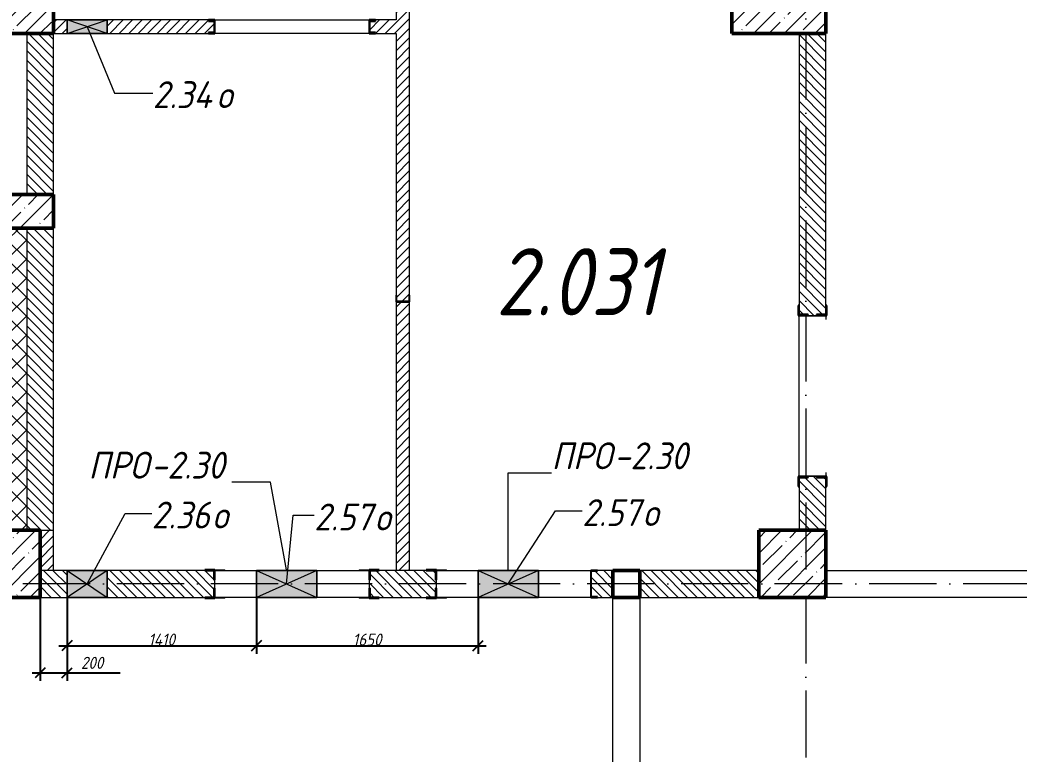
# Model space of a CAD drawing. Header units: millimetres. Extents: x -401725 to 250493, y 305116 to 802890.
# Drawn here: x 67591 to 75036, y 375919 to 381386 of the extents above; entities that cross this region are included whole.
import ezdxf

# ---------------------------------------------------------------- set-up
doc = ezdxf.new("R2010")
doc.units = ezdxf.units.MM
doc.linetypes.add('50_200_ШТРИХ_1Т_ш5_п1_п1_', pattern=[700, 500, -100, 0, -100])
for name, color, linetype, lineweight in [('A-____-____-DIMS', 7, 'Continuous', 9), ('A-DETL-GENF-OTLN', 7, 'Continuous', 9), ('A-GENM-____-IDEN', 7, 'Continuous', 9), ('A-GENM-____-MCUT', 7, 'Continuous', 25), ('A-GENM-____-OTLN', 7, 'Continuous', 9), ('A-GENM-____-OTLN-1', 7, 'Continuous', 25), ('A-GLAZ-____-IDEN', 7, 'Continuous', 9), ('A-GLAZ-____-OTLN', 7, 'Continuous', 9), ('A-WALL-____-MCUT', 7, 'Continuous', 13), ('A-WALL-____-MCUT-2', 7, 'Continuous', 50), ('A-WALL-____-PATT-1', 7, 'Continuous', 9), ('A-WALL-FNSH-MCUT-1', 7, 'Continuous', 9), ('I-WALL-____-OTLN', 7, 'Continuous', 9), ('S-COLS-____-MCUT', 7, 'Continuous', 50), ('S-COLS-____-OTLN', 7, 'Continuous', 9), ('S-GRID-____-OTLN-1', 7, '50_200_ШТРИХ_1Т_ш5_п1_п1_', 9), ('Марки помещений', 7, 'Continuous', 9)]:
    doc.layers.add(name, color=color, linetype=linetype, lineweight=lineweight)
doc.styles.add('ISOCPEUR_I_11', font='isocpeui.ttf', dxfattribs={"width": 0.9, "height": 200})
doc.styles.add('ISOCPEUR_I_2', font='isocpeui.ttf', dxfattribs={"width": 0.85, "height": 2.3})
doc.styles.add('ISOCPEUR_I_7', font='isocpeui.ttf', dxfattribs={"width": 0.9, "height": 90})
doc.dimstyles.new('ISO-1_8_0_9К_СРЕДНИЙ_Кладочные_1', dxfattribs={"dimscale": 304.8, "dimtxt": 89.638306, "dimasz": 0.246063, "dimexe": 0.19685, "dimexo": 0, "dimgap": 0, "dimtad": 1, "dimdec": 3, "dimrnd": 0.001, "dimdsep": 46, "dimtxsty": 'ISOCPEUR_I_7', "dimblk1": 'OBLIQUE', "dimblk2": 'OBLIQUE', "dimsah": 1, "dimcen": 0.09, "dimdle": 0.19685, "dimazin": 0, "dimtfac": 1, "dimtdec": 4, "dimtix": 1, "dimtmove": 0, "dimatfit": 3, "dimfxl": 1, "dimtvp": 1, "dimtolj": 1, "dimtzin": 0, "dimarcsym": 2})
doc.dimstyles.new('ISO-1_8_0_9К_СРЕДНИЙ_Кладочные_2', dxfattribs={"dimscale": 304.8, "dimtxt": 89.638306, "dimasz": 0.246063, "dimexe": 0.19685, "dimexo": 0, "dimgap": 0, "dimtad": 1, "dimdec": 3, "dimrnd": 0.001, "dimdsep": 46, "dimtxsty": 'ISOCPEUR_I_7', "dimblk1": 'OBLIQUE', "dimblk2": 'OBLIQUE', "dimsah": 1, "dimcen": 0.09, "dimdle": 0.19685, "dimazin": 0, "dimtfac": 1, "dimtdec": 4, "dimtix": 1, "dimtmove": 1, "dimatfit": 3, "dimfxl": 1, "dimtvp": 1, "dimtolj": 1, "dimtzin": 0, "dimarcsym": 2})
pattern_1 = [(45, (-15659.08, 321904.697), (-35.35534, 35.35534), [])]
pattern_2 = [(135, (-15659.08, 321904.697), (-35.35534, -35.35534), [])]

# ---------------------------------------------------------------- blocks, each defined once
blk = doc.blocks.new('BSC_Колонна _Прямоугольная - 500х500-V37-АР1_План отверстий 2 этажа в осях 1-64_Ю-ЯЯ')
at = {"layer": 'S-COLS-____-OTLN'}
h = blk.add_hatch(dxfattribs=at)
h.set_pattern_fill('FP_47', color=256, style=0, pattern_type=2)
h.set_pattern_definition([(45, (-83150, -55431.04), (-114.04925, 114.04925), []), (45, (-83035.95, -55431.04), (-114.04925, 114.04925), [201.613, -40.323, 3.353, -36.97])])
h.paths.add_polyline_path([(-250, -250), (250, -250), (250, 250), (-250, 250)], flags=0)
at = {"layer": 'S-COLS-____-MCUT'}
for p, q in [((250, 250), (-250, 250)), ((-250, 250), (-250, -250)), ((250, -250), (250, 250)), ((-250, -250), (250, -250))]:
    blk.add_line(p, q, dxfattribs=at)
blk = doc.blocks.new('BSC_Колонна _Прямоугольная - 500х500-V95-АР1_План отверстий 2 этажа в осях 1-64_Ю-ЯЯ')
at = {"layer": 'S-COLS-____-OTLN'}
h = blk.add_hatch(dxfattribs=at)
h.set_pattern_fill('FP_108', color=256, style=0, pattern_type=2)
h.set_pattern_definition([(315, (-55431.04, 89000), (114.04925, 114.04925), []), (315, (-55431.04, 88885.95), (114.04925, 114.04925), [201.613, -40.323, 3.353, -36.97])])
h.paths.add_polyline_path([(-250, 250), (-250, -250), (250, -250), (250, 250)], flags=0)
at = {"layer": 'S-COLS-____-MCUT'}
for p, q in [((250, 250), (-250, 250)), ((-250, 250), (-250, -250)), ((250, -250), (250, 250)), ((-250, -250), (250, -250))]:
    blk.add_line(p, q, dxfattribs=at)
blk = doc.blocks.new('BSC_Колонна _Прямоугольная - 500х700-V127-АР1_План отверстий 2 этажа в осях 1-64_Ю-ЯЯ')
at = {"layer": 'S-COLS-____-OTLN'}
h = blk.add_hatch(dxfattribs=at)
h.set_pattern_fill('FP_140', color=256, style=0, pattern_type=2)
h.set_pattern_definition([(315, (-59631.04, 83150), (114.04925, 114.04925), []), (315, (-59631.04, 83035.95), (114.04925, 114.04925), [201.613, -40.323, 3.353, -36.97])])
h.paths.add_polyline_path([(-250, 350), (-250, -350), (250, -350), (250, 350)], flags=0)
at = {"layer": 'S-COLS-____-MCUT'}
for p, q in [((250, 350), (-250, 350)), ((-250, 350), (-250, -350)), ((250, -350), (250, 350)), ((-250, -350), (250, -350))]:
    blk.add_line(p, q, dxfattribs=at)
blk = doc.blocks.new('BSC_Колонна _Прямоугольная - 500х700-V128-АР1_План отверстий 2 этажа в осях 1-64_Ю-ЯЯ')
at = {"layer": 'S-COLS-____-OTLN'}
h = blk.add_hatch(dxfattribs=at)
h.set_pattern_fill('FP_141', color=256, style=0, pattern_type=2)
h.set_pattern_definition([(315, (-59631.04, 88900), (114.04925, 114.04925), []), (315, (-59631.04, 88785.95), (114.04925, 114.04925), [201.613, -40.323, 3.353, -36.97])])
h.paths.add_polyline_path([(-250, 350), (-250, -350), (250, -350), (250, 350)], flags=0)
at = {"layer": 'S-COLS-____-MCUT'}
for p, q in [((250, 350), (-250, 350)), ((-250, 350), (-250, -350)), ((250, -350), (250, 350)), ((-250, -350), (250, -350))]:
    blk.add_line(p, q, dxfattribs=at)
blk = doc.blocks.new('154_Стойка_СКБ_Швеллер - СМ-2180_100-28278414-АР1_План отверстий 2 этажа в осях 1-64_Ю-ЯЯ')
at = {"layer": 'A-GENM-____-MCUT'}
for p, q in [((171, 50), (125, 50)), ((125, 50), (125, -50)), ((129.5, 42.4), (171, 42.4)), ((129.5, -42.4), (129.5, 42.4)), ((171, 42.4), (171, 50)), ((125, -50), (171, -50)), ((171, -42.4), (129.5, -42.4)), ((171, -50), (171, -42.4))]:
    blk.add_line(p, q, dxfattribs=at)
blk = doc.blocks.new('154_Фахверк_СКБ_Швеллер - Тип_100_3960-28331862-АР1_План отверстий 2 этажа в осях 1-64_Ю-ЯЯ')
at = {"layer": 'A-GENM-____-MCUT'}
for p, q in [((175, 50), (125, 50)), ((125, 50), (125, -50)), ((128, 47), (175, 47)), ((128, -47), (128, 47)), ((175, 47), (175, 50)), ((125, -50), (175, -50)), ((175, -47), (128, -47)), ((175, -50), (175, -47))]:
    blk.add_line(p, q, dxfattribs=at)
blk = doc.blocks.new('154_Стойка_СКБ_Уголок - СМ-2180_200-28268025-АР1_План отверстий 2 этажа в осях 1-64_Ю-ЯЯ')
at = {"layer": 'A-GENM-____-MCUT'}
for p, q in [((125, 156), (125, 81)), ((200, 156), (125, 156)), ((131, 81), (131, 150)), ((131, 150), (200, 150)), ((200, 150), (200, 156)), ((125, 81), (131, 81)), ((131, 19), (125, 19)), ((125, 19), (125, -56)), ((131, -50), (131, 19)), ((125, -56), (200, -56)), ((200, -50), (131, -50)), ((200, -56), (200, -50))]:
    blk.add_line(p, q, dxfattribs=at)
blk = doc.blocks.new('Стойка_Влож_Уголок_Опорный - Уголок-28213941-АР1_План отверстий 2 этажа в осях 1-64_Ю-ЯЯ')
at = {"layer": 'A-GENM-____-OTLN'}
for p, q in [((-212, -6), (-212, 0)), ((0, 0), (0, -6)), ((-212, -75), (-212, -6)), ((-212, -6), (-206, -6)), ((-6, -6), (0, -6)), ((0, -6), (0, -75)), ((-212, -75), (-206, -75)), ((-6, -75), (0, -75))]:
    blk.add_line(p, q, dxfattribs=at)
blk = doc.blocks.new('154_Фахверк_СКБ_Швеллер - Тип_100_3550_1-35210908-АР1_План отверстий 2 этажа в осях 1-64_Ю-ЯЯ')
at = {"layer": 'A-GENM-____-MCUT'}
for p, q in [((175, 100), (125, 100)), ((125, 100), (125, -100)), ((128, 97), (175, 97)), ((128, -97), (128, 97)), ((175, 97), (175, 100)), ((125, -100), (175, -100)), ((175, -97), (128, -97)), ((175, -100), (175, -97))]:
    blk.add_line(p, q, dxfattribs=at)
blk = doc.blocks.new('АР_Перемычка - АР_Перемычка-28437008-АР1_План отверстий 2 этажа в осях 1-64_Ю-ЯЯ')
at = {"layer": 'A-GENM-____-OTLN'}
blk.add_line((-250, -100), (-243, -100), dxfattribs=at)
blk = doc.blocks.new('154_Стойка_СКБ_Уголок - СМ-2880_200-28437237-АР1_План отверстий 2 этажа в осях 1-64_Ю-ЯЯ')
at = {"layer": 'A-GENM-____-MCUT'}
for p, q in [((125, 156), (125, 81)), ((200, 156), (125, 156)), ((131, 81), (131, 150)), ((131, 150), (200, 150)), ((200, 150), (200, 156)), ((125, 81), (131, 81)), ((131, 19), (125, 19)), ((125, 19), (125, -56)), ((131, -50), (131, 19)), ((125, -56), (200, -56)), ((200, -50), (131, -50)), ((200, -56), (200, -50))]:
    blk.add_line(p, q, dxfattribs=at)
blk = doc.blocks.new('Стойка_Влож_Полоса боковая - Полоса-V150-АР1_План отверстий 2 этажа в осях 1-64_Ю-ЯЯ')
at = {"layer": 'A-GENM-____-OTLN'}
for p, q in [((-5, 60), (0, 60)), ((-5, -60), (-5, 60)), ((0, 31), (0, -31)), ((0, -60), (-5, -60))]:
    blk.add_line(p, q, dxfattribs=at)
blk = doc.blocks.new('BSC_Колонна _Прямоугольная1 - 200х200 _металл_-35205626-АР1_План отверстий 2 этажа в осях 1-64_Ю-ЯЯ')
at = {"layer": 'S-COLS-____-MCUT'}
for p, q in [((100, 100), (-100, 100)), ((-100, 100), (-100, -100)), ((100, -100), (100, 100)), ((-100, -100), (100, -100))]:
    blk.add_line(p, q, dxfattribs=at)
blk = doc.blocks.new('AR_Отверстие прямоугольное _в стене__БезПР - AR_Отверстие прямоугольное _в стене__БезПР-36789171-АР1_План отверстий 2 этажа в осях 1-64_Ю-ЯЯ')
at = {"layer": 'A-GLAZ-____-OTLN'}
blk.add_hatch(color=256, dxfattribs=at).paths.add_polyline_path([(150, -100), (150, 100), (-150, 100), (-150, -100)], flags=0)
at = {"layer": 'A-DETL-GENF-OTLN'}
for p, q in [((-150, -100), (-150, 100)), ((-150, 100), (150, 100)), ((150, 100), (-150, -100)), ((-150, 100), (150, -100)), ((150, 100), (-150, 100)), ((-150, 100), (-150, -100)), ((150, 100), (150, -100)), ((150, -100), (150, 100)), ((150, -100), (-150, -100)), ((-150, -100), (150, -100))]:
    blk.add_line(p, q, dxfattribs=at)
at = {"layer": 'A-GLAZ-____-OTLN'}
blk.add_line((150, 100), (-150, 100), dxfattribs=at)
blk = doc.blocks.new('AR_Отверстие прямоугольное _в стене__БезПР - AR_Отверстие прямоугольное _в стене__БезПР-36427836-АР1_План отверстий 2 этажа в осях 1-64_Ю-ЯЯ')
at = {"layer": 'A-GLAZ-____-OTLN'}
blk.add_hatch(color=256, dxfattribs=at).paths.add_polyline_path([(150, 50), (-150, 50), (-150, -50), (150, -50)], flags=0)
at = {"layer": 'A-DETL-GENF-OTLN'}
for p, q in [((-150, -50), (-150, 50)), ((-150, 50), (150, 50)), ((150, 50), (-150, -50)), ((-150, 50), (150, -50)), ((150, 50), (-150, 50)), ((-150, 50), (-150, -50)), ((150, 50), (150, -50)), ((150, -50), (150, 50)), ((150, -50), (-150, -50)), ((-150, -50), (150, -50))]:
    blk.add_line(p, q, dxfattribs=at)
at = {"layer": 'A-GLAZ-____-OTLN'}
blk.add_line((150, 50), (-150, 50), dxfattribs=at)
blk = doc.blocks.new('AR_Отверстие прямоугольное _в стене_ - AR_Отверстие прямоугольное _в стене__ОВ-36827602-АР1_План отверстий 2 этажа в осях 1-64_Ю-ЯЯ')
at = {"layer": 'A-GLAZ-____-OTLN'}
blk.add_hatch(color=256, dxfattribs=at).paths.add_polyline_path([(225, -100), (225, 100), (-225, 100), (-225, -100)], flags=0)
at = {"layer": 'A-DETL-GENF-OTLN'}
for p, q in [((-225, -100), (-225, 100)), ((-225, 100), (225, 100)), ((225, 100), (-225, -100)), ((-225, 100), (225, -100)), ((225, 100), (-225, 100)), ((-225, 100), (-225, -100)), ((225, 100), (225, -100)), ((225, -100), (225, 100)), ((225, -100), (-225, -100)), ((-225, -100), (225, -100))]:
    blk.add_line(p, q, dxfattribs=at)
blk = doc.blocks.new('_Oblique')
at = {"color": 0, "linetype": 'ByBlock', "lineweight": -2}
blk.add_line((-0.5, -0.5), (0.5, 0.5), dxfattribs=at)
blk = doc.blocks.new('*D8898')
at = {"layer": 'A-____-____-DIMS', "color": 0, "lineweight": -2, "transparency": 16777216}
for p, q in [((67740.9, 377085.7), (67740.9, 376463.4)), ((67940.9, 377085.7), (67940.9, 376463.4)), ((67680.9, 376523.4), (67940.9, 376523.4)), ((67940.9, 376523.4), (68335.6, 376523.4))]:
    blk.add_line(p, q, dxfattribs=at)
at = {"layer": 'Defpoints', "color": 0, "transparency": 16777216}
for p in [(67740.9, 377085.7), (67940.9, 377085.7), (67940.9, 376523.4)]:
    blk.add_point(p, dxfattribs=at)
at = {"layer": 'A-____-____-DIMS', "color": 0, "lineweight": -2, "transparency": 16777216, "xscale": 75, "yscale": 75, "zscale": 75, "rotation": 180}
blk.add_blockref('_Oblique', (67740.9, 376523.4), dxfattribs=at)
at = {"layer": 'A-____-____-DIMS', "color": 0, "lineweight": -2, "transparency": 16777216, "xscale": 75, "yscale": 75, "zscale": 75}
blk.add_blockref('_Oblique', (67940.9, 376523.4), dxfattribs=at)
at = {"layer": 'A-____-____-DIMS', "color": 0, "transparency": 16777216, "insert": (68044.8, 376643.4), "char_height": 90, "width": 409.578, "attachment_point": 1, "line_spacing_factor": 1.149209, "style": 'ISOCPEUR_I_7'}
blk.add_mtext('\\A1;200', dxfattribs=at)
blk = doc.blocks.new('*D8899')
at = {"layer": 'A-____-____-DIMS', "color": 0, "lineweight": -2, "transparency": 16777216}
for p, q in [((67940.9, 377085.7), (67940.9, 376666.2)), ((69350.9, 377079.7), (69350.9, 376666.2)), ((67880.9, 376726.2), (69410.9, 376726.2))]:
    blk.add_line(p, q, dxfattribs=at)
at = {"layer": 'Defpoints', "color": 0, "transparency": 16777216}
for p in [(67940.9, 377085.7), (69350.9, 377079.7), (69350.9, 376726.2)]:
    blk.add_point(p, dxfattribs=at)
at = {"layer": 'A-____-____-DIMS', "color": 0, "lineweight": -2, "transparency": 16777216, "xscale": 75, "yscale": 75, "zscale": 75, "rotation": 180}
blk.add_blockref('_Oblique', (67940.9, 376726.2), dxfattribs=at)
at = {"layer": 'A-____-____-DIMS', "color": 0, "lineweight": -2, "transparency": 16777216, "xscale": 75, "yscale": 75, "zscale": 75}
blk.add_blockref('_Oblique', (69350.9, 376726.2), dxfattribs=at)
at = {"layer": 'A-____-____-DIMS', "color": 0, "transparency": 16777216, "insert": (68645.9, 376771.2), "char_height": 90, "width": 479.91, "attachment_point": 5, "style": 'ISOCPEUR_I_7'}
blk.add_mtext('\\A1;1410', dxfattribs=at)
blk = doc.blocks.new('*D8900')
at = {"layer": 'A-____-____-DIMS', "color": 0, "lineweight": -2, "transparency": 16777216}
for p, q in [((69350.9, 377079.7), (69350.9, 376666.2)), ((71000.9, 377079.7), (71000.9, 376666.2)), ((69290.9, 376726.2), (71060.9, 376726.2))]:
    blk.add_line(p, q, dxfattribs=at)
at = {"layer": 'Defpoints', "color": 0, "transparency": 16777216}
for p in [(69350.9, 377079.7), (71000.9, 377079.7), (71000.9, 376726.2)]:
    blk.add_point(p, dxfattribs=at)
at = {"layer": 'A-____-____-DIMS', "color": 0, "lineweight": -2, "transparency": 16777216, "xscale": 75, "yscale": 75, "zscale": 75, "rotation": 180}
blk.add_blockref('_Oblique', (69350.9, 376726.2), dxfattribs=at)
at = {"layer": 'A-____-____-DIMS', "color": 0, "lineweight": -2, "transparency": 16777216, "xscale": 75, "yscale": 75, "zscale": 75}
blk.add_blockref('_Oblique', (71000.9, 376726.2), dxfattribs=at)
at = {"layer": 'A-____-____-DIMS', "color": 0, "transparency": 16777216, "insert": (70175.9, 376771.2), "char_height": 90, "width": 504.733, "attachment_point": 5, "style": 'ISOCPEUR_I_7'}
blk.add_mtext('\\A1;1650', dxfattribs=at)

msp = doc.modelspace()

# ---------------------------------------------------------------- hatches: boundary and pattern name
at = {"layer": 'A-WALL-____-PATT-1'}
h = msp.add_hatch(dxfattribs=at)
h.set_pattern_fill('FP_5', color=256, style=0, pattern_type=2)
h.set_pattern_definition(pattern_1)
h.paths.add_polyline_path([(70490.9187, 377285.7392), (70490.9187, 379285.7392), (70390.9187, 379285.7392), (70390.9187, 377285.7392)], flags=0)
h.paths.add_polyline_path([(70393.9187, 379288.7392), (70487.9187, 379288.7392), (70487.9187, 379335.7392), (70490.9187, 379335.7392), (70490.9187, 383005.7392), (70390.9187, 383005.7392), (70390.9187, 379335.7392), (70393.9187, 379335.7392)], flags=0)
h.paths.add_polyline_path([(70447.3893, 383265.7392), (70490.9187, 383265.7392), (70490.9187, 383485.7392), (70390.9187, 383485.7392), (70390.9187, 383265.7392), (70393.9187, 383265.7392)], flags=0)
h.paths.add_polyline_path([(70440.8305, 383488.7392), (70487.9187, 383488.7392), (70487.9187, 383535.7392), (70490.9187, 383535.7392), (70490.9187, 385185.7392), (70390.9187, 385185.7392), (70390.9187, 383535.7392), (70393.9187, 383535.7392), (70393.9187, 383488.7392)], flags=0)
h = msp.add_hatch(dxfattribs=at)
h.set_pattern_fill('FP_5', color=256, style=0, pattern_type=2)
h.set_pattern_definition(pattern_1)
h.paths.add_polyline_path([(70236.9187, 381285.7392), (70390.9187, 381285.7392), (70390.9187, 381385.7392), (70236.9187, 381385.7392), (70236.9187, 381378.1392), (70195.4187, 381378.1392), (70195.4187, 381293.3392), (70236.9187, 381293.3392)], flags=0)
h.paths.add_polyline_path([(68240.9187, 381285.7392), (68994.9187, 381285.7392), (68994.9187, 381293.3392), (69036.4187, 381293.3392), (69036.4187, 381378.1392), (68994.9187, 381378.1392), (68994.9187, 381385.7392), (68240.9187, 381385.7392), (68240.9187, 381293.3392)], flags=0)
h.paths.add_polyline_path([(67940.9187, 381285.7392), (67940.9187, 381385.7392), (67840.9187, 381385.7392), (67840.9187, 381285.7392)], flags=0)
h = msp.add_hatch(dxfattribs=at)
h.set_pattern_fill('FP_6', color=256, style=0, pattern_type=2)
h.set_pattern_definition(pattern_2)
h.paths.add_polyline_path([(67840.9187, 380085.7392), (67840.9187, 381285.7392), (67640.9187, 381285.7392), (67640.9187, 380085.7392)], flags=0)
h = msp.add_hatch(dxfattribs=at)
h.set_pattern_fill('FP_6', color=256, style=0, pattern_type=2)
h.set_pattern_definition(pattern_2)
h.paths.add_polyline_path([(73430.9187, 377585.7392), (73590.9187, 377585.7392), (73590.9187, 377979.7392), (73521.9187, 377979.7392), (73521.9187, 377985.7392), (73459.9187, 377985.7392), (73459.9187, 377979.7392), (73390.9187, 377979.7392), (73390.9187, 377585.7392)], flags=0)
h.paths.add_polyline_path([(73459.9187, 379185.7392), (73521.9187, 379185.7392), (73521.9187, 379191.7392), (73590.9187, 379191.7392), (73590.9187, 381285.7392), (73390.9187, 381285.7392), (73390.9187, 379191.7392), (73459.9187, 379191.7392)], flags=0)
h = msp.add_hatch(dxfattribs=at)
h.set_pattern_fill('FP_13', color=256, style=0, pattern_type=2)
h.set_pattern_definition([(45, (-15659.08, 321904.7), (-114.04925, 114.04925), []), (45, (-15545.03, 321904.7), (-114.04925, 114.04925), [201.612, -40.322, 3.353, -36.97])])
h.paths.add_polyline_path([(67840.9187, 379835.7392), (67840.9187, 380085.7392), (65940.9187, 380085.7392), (65940.9187, 379835.7392), (67398.269, 379835.7392)], flags=0)
h = msp.add_hatch(dxfattribs=at)
h.set_pattern_fill('FP_1', color=256, style=0, pattern_type=2)
h.set_pattern_definition([(45, (-15659.08, 321904.7), (-70.71068, 70.71068), []), (135, (-15659.08, 321904.7), (-70.71068, -70.71068), [])])
h.paths.add_polyline_path([(67490.9187, 377585.7392), (67640.9187, 377585.7392), (67640.9187, 379835.7392), (67490.9187, 379835.7392), (67490.9187, 377735.7392)], flags=0)
h = msp.add_hatch(dxfattribs=at)
h.set_pattern_fill('FP_6', color=256, style=0, pattern_type=2)
h.set_pattern_definition(pattern_2)
h.paths.add_polyline_path([(67840.9187, 377585.7392), (67840.9187, 379835.7392), (67640.9187, 379835.7392), (67640.9187, 377585.7392), (67740.9187, 377585.7392)], flags=0)
h = msp.add_hatch(dxfattribs=at)
h.set_pattern_fill('FP_5', color=256, style=0, pattern_type=2)
h.set_pattern_definition(pattern_1)
h.paths.add_polyline_path([(67840.9187, 377285.7392), (67840.9187, 377585.7392), (67740.9187, 377585.7392), (67740.9187, 377285.7392)], flags=0)
h = msp.add_hatch(dxfattribs=at)
h.set_pattern_fill('FP_6', color=256, style=0, pattern_type=2)
h.set_pattern_definition(pattern_2)
h.paths.add_polyline_path([(72005.9187, 377085.7392), (72005.9187, 377285.7392), (71890.9187, 377285.7392), (71890.9187, 377282.7392), (71843.9187, 377282.1028), (71843.9187, 377088.7392), (71890.9187, 377088.7392), (71890.9187, 377085.7392)], flags=0)
h.paths.add_polyline_path([(70265.9187, 377085.7392), (70684.9187, 377085.7392), (70684.9187, 377154.7392), (70690.9187, 377154.7392), (70690.9187, 377216.7392), (70684.9187, 377216.7392), (70684.9187, 377285.7392), (70196.9187, 377285.7392), (70196.9187, 377216.7392), (70190.9187, 377216.7392), (70190.9187, 377154.7392), (70196.9187, 377154.7392), (70196.9187, 377085.7392)], flags=0)
h.paths.add_polyline_path([(68240.9187, 377085.7392), (69034.9187, 377086.6622), (69034.9187, 377154.7392), (69040.9187, 377154.7392), (69040.9187, 377216.7392), (69034.9187, 377216.7392), (69034.9187, 377285.7392), (68240.9187, 377285.7392), (68240.9187, 377208.8161)], flags=0)
h.paths.add_polyline_path([(67940.9187, 377085.7392), (67940.9187, 377285.7392), (67740.9187, 377285.7392), (67740.9187, 377085.7392)], flags=0)
h = msp.add_hatch(dxfattribs=at)
h.set_pattern_fill('FP_6', color=256, style=0, pattern_type=2)
h.set_pattern_definition(pattern_2)
h.paths.add_polyline_path([(73090.9187, 377085.7392), (73090.9187, 377285.7392), (72205.9187, 377285.7392), (72205.9187, 377085.7392), (72700.771, 377085.7392)], flags=0)

# ---------------------------------------------------------------- linework, layer by layer
at = {"layer": 'A-GENM-____-IDEN'}
for p, q in [((71225.9187, 378012.8789), (71548.7886, 378012.8789)), ((71225.9187, 377291.7392), (71225.9187, 378012.8789)), ((69456.8303, 377943.0073), (69166.9715, 377943.0073)), ((69575.9187, 377291.7392), (69456.8303, 377943.0073))]:
    msp.add_line(p, q, dxfattribs=at)
at = {"layer": 'A-GLAZ-____-IDEN'}
for p, q in [((68090.9187, 381335.7392), (68293.8145, 380841.9704)), ((68293.8145, 380841.9704), (68579.6235, 380841.9704)), ((68090.9187, 377185.7392), (68373.4311, 377711.3789)), ((68373.4311, 377711.3789), (68571.517, 377711.3789)), ((69575.9187, 377185.7392), (69624.089, 377696.8573)), ((69624.089, 377696.8573), (69781.4348, 377696.8573)), ((71225.9187, 377185.7392), (71578.8005, 377729.5701)), ((71578.8005, 377729.5701), (71776.8864, 377729.5701))]:
    msp.add_line(p, q, dxfattribs=at)
at = {"layer": 'A-WALL-____-MCUT'}
for p, q in [((67640.9187, 381285.7392), (67640.9187, 380085.7392)), ((67840.9187, 380085.7392), (67840.9187, 381285.7392)), ((73390.9187, 381285.7392), (73390.9187, 379260.7392)), ((73590.9187, 379260.7392), (73590.9187, 381285.7392)), ((67640.9187, 379835.7392), (67640.9187, 377585.7392)), ((67840.9187, 377585.7392), (67840.9187, 379835.7392)), ((73390.9187, 377910.7392), (73390.9187, 377585.7392)), ((73590.9187, 377585.7392), (73590.9187, 377910.7392)), ((67740.9187, 377585.7392), (67840.9187, 377585.7392)), ((67940.9187, 377285.7392), (67740.9187, 377285.7392)), ((68965.9187, 377285.7392), (68240.9187, 377285.7392)), ((70615.9187, 377285.7392), (70265.9187, 377285.7392)), ((72005.9187, 377285.7392), (71890.9187, 377285.7392)), ((73090.9187, 377285.7392), (72205.9187, 377285.7392)), ((69040.9187, 377154.7392), (69040.9187, 377216.7392)), ((70190.9187, 377216.7392), (70190.9187, 377154.7392)), ((70690.9187, 377154.7392), (70690.9187, 377216.7392)), ((67740.9187, 377085.7392), (67940.9187, 377085.7392)), ((68240.9187, 377085.7392), (68965.9187, 377085.7392)), ((70265.9187, 377085.7392), (70615.9187, 377085.7392)), ((71890.9187, 377085.7392), (72005.9187, 377085.7392)), ((72205.9187, 377085.7392), (73090.9187, 377085.7392))]:
    msp.add_line(p, q, dxfattribs=at)
at = {"layer": 'A-WALL-____-MCUT-2'}
for p, q in [((67840.9187, 380085.7392), (65690.9187, 380085.7392)), ((67840.9187, 379835.7392), (67840.9187, 380085.7392)), ((65940.9187, 379835.7392), (67840.9187, 379835.7392))]:
    msp.add_line(p, q, dxfattribs=at)
at = {"layer": 'A-WALL-FNSH-MCUT-1'}
for p, q in [((70390.9187, 383005.7392), (70390.9187, 381385.7392)), ((70490.9187, 379335.7392), (70490.9187, 381685.7392)), ((67940.9187, 381385.7392), (67840.9187, 381385.7392)), ((68994.9187, 381385.7392), (68240.9187, 381385.7392)), ((70390.9187, 381385.7392), (70236.9187, 381385.7392)), ((67840.9187, 381285.7392), (67940.9187, 381285.7392)), ((68240.9187, 381285.7392), (68994.9187, 381285.7392)), ((70236.9187, 381285.7392), (70390.9187, 381285.7392)), ((70390.9187, 381285.7392), (70390.9187, 379335.7392)), ((70390.9187, 379285.7392), (70390.9187, 377285.7392)), ((70490.9187, 377285.7392), (70490.9187, 379285.7392)), ((67840.9187, 377285.7392), (67840.9187, 377585.7392))]:
    msp.add_line(p, q, dxfattribs=at)
at = {"layer": 'I-WALL-____-OTLN'}
for p, q in [((69040.9187, 381385.7392), (70190.9187, 381385.7392)), ((70190.9187, 381285.7392), (69040.9187, 381285.7392)), ((73390.9187, 377985.7392), (73390.9187, 379185.7392)), ((73590.9187, 379185.7392), (73590.9187, 379155.7392)), ((73590.9187, 378015.7392), (73590.9187, 377985.7392)), ((69040.9187, 377285.7392), (69350.9187, 377285.7392)), ((69800.9187, 377285.7392), (70190.9187, 377285.7392)), ((70690.9187, 377285.7392), (71000.9187, 377285.7392)), ((71450.9187, 377285.7392), (71840.9187, 377285.7392)), ((73590.9187, 377285.7392), (77590.9187, 377285.7392)), ((69350.9187, 377085.7392), (69040.9187, 377085.7392)), ((70190.9187, 377085.7392), (69800.9187, 377085.7392)), ((71000.9187, 377085.7392), (70690.9187, 377085.7392)), ((71840.9187, 377085.7392), (71450.9187, 377085.7392)), ((72005.9187, 374085.7392), (72005.9187, 377085.7392)), ((72205.9187, 377085.7392), (72205.9187, 374085.7392)), ((77590.9187, 377085.7392), (73590.9187, 377085.7392))]:
    msp.add_line(p, q, dxfattribs=at)
at = {"layer": 'S-GRID-____-OTLN-1'}
for p, q in [((73440.9187, 412797.5486), (73440.9187, 361885.7392)), ((88415.3253, 377185.7392), (-20327.8515, 377185.7392))]:
    msp.add_line(p, q, dxfattribs=at)

# ---------------------------------------------------------------- block references
at = {"layer": 'A-GENM-____-OTLN'}
for name, p, rotation in [('АР_Перемычка - АР_Перемычка-28437008-АР1_План отверстий 2 этажа в осях 1-64_Ю-ЯЯ', (73490.9187, 379185.7392), 269.9999999999999), ('Стойка_Влож_Полоса боковая - Полоса-V150-АР1_План отверстий 2 этажа в осях 1-64_Ю-ЯЯ', (73490.9187, 379185.7392), 89.9999999999999), ('Стойка_Влож_Полоса боковая - Полоса-V150-АР1_План отверстий 2 этажа в осях 1-64_Ю-ЯЯ', (73490.9187, 377985.7392), 269.9999999999999), ('Стойка_Влож_Уголок_Опорный - Уголок-28213941-АР1_План отверстий 2 этажа в осях 1-64_Ю-ЯЯ', (69040.9187, 377291.7392), 89.99999999999962), ('Стойка_Влож_Уголок_Опорный - Уголок-28213941-АР1_План отверстий 2 этажа в осях 1-64_Ю-ЯЯ', (70190.9187, 377079.7392), 269.9999999999996), ('Стойка_Влож_Уголок_Опорный - Уголок-28213941-АР1_План отверстий 2 этажа в осях 1-64_Ю-ЯЯ', (70690.9187, 377291.7392), 89.99999999999962)]:
    msp.add_blockref(name, p, dxfattribs=dict(at, rotation=rotation))
at = {"layer": 'A-GENM-____-OTLN-1'}
for name, p, rotation in [('154_Стойка_СКБ_Швеллер - СМ-2180_100-28278414-АР1_План отверстий 2 этажа в осях 1-64_Ю-ЯЯ', (69165.9187, 381335.7392), 180), ('154_Фахверк_СКБ_Швеллер - Тип_100_3960-28331862-АР1_План отверстий 2 этажа в осях 1-64_Ю-ЯЯ', (70440.9187, 379160.7392), 90), ('154_Стойка_СКБ_Уголок - СМ-2880_200-28437237-АР1_План отверстий 2 этажа в осях 1-64_Ю-ЯЯ', (73540.9187, 379060.7392), 89.99999999999987), ('154_Стойка_СКБ_Уголок - СМ-2880_200-28437237-АР1_План отверстий 2 этажа в осях 1-64_Ю-ЯЯ', (73440.9187, 378110.7392), 269.9999999999999), ('154_Стойка_СКБ_Уголок - СМ-2180_200-28268025-АР1_План отверстий 2 этажа в осях 1-64_Ю-ЯЯ', (69165.9187, 377235.7392), 180), ('154_Стойка_СКБ_Уголок - СМ-2180_200-28268025-АР1_План отверстий 2 этажа в осях 1-64_Ю-ЯЯ', (70815.9187, 377235.7392), 180)]:
    msp.add_blockref(name, p, dxfattribs=dict(at, rotation=rotation))
for name, p in [('154_Стойка_СКБ_Швеллер - СМ-2180_100-28278414-АР1_План отверстий 2 этажа в осях 1-64_Ю-ЯЯ', (70065.9187, 381335.7392)), ('154_Стойка_СКБ_Уголок - СМ-2180_200-28268025-АР1_План отверстий 2 этажа в осях 1-64_Ю-ЯЯ', (70065.9187, 377135.7392)), ('154_Фахверк_СКБ_Швеллер - Тип_100_3550_1-35210908-АР1_План отверстий 2 этажа в осях 1-64_Ю-ЯЯ', (71715.9187, 377185.7392))]:
    msp.add_blockref(name, p, dxfattribs=at)
at = {"layer": 'A-GLAZ-____-OTLN', "rotation": 180}
msp.add_blockref('AR_Отверстие прямоугольное _в стене__БезПР - AR_Отверстие прямоугольное _в стене__БезПР-36427836-АР1_План отверстий 2 этажа в осях 1-64_Ю-ЯЯ', (68090.9187, 381335.7392), dxfattribs=at)
at = {"layer": 'A-GLAZ-____-OTLN'}
for name, p in [('AR_Отверстие прямоугольное _в стене__БезПР - AR_Отверстие прямоугольное _в стене__БезПР-36789171-АР1_План отверстий 2 этажа в осях 1-64_Ю-ЯЯ', (68090.9187, 377185.7392)), ('AR_Отверстие прямоугольное _в стене_ - AR_Отверстие прямоугольное _в стене__ОВ-36827602-АР1_План отверстий 2 этажа в осях 1-64_Ю-ЯЯ', (69575.9187, 377185.7392)), ('AR_Отверстие прямоугольное _в стене_ - AR_Отверстие прямоугольное _в стене__ОВ-36827602-АР1_План отверстий 2 этажа в осях 1-64_Ю-ЯЯ', (71225.9187, 377185.7392))]:
    msp.add_blockref(name, p, dxfattribs=at)
at = {"layer": 'S-COLS-____-OTLN'}
for name, p, rotation in [('BSC_Колонна _Прямоугольная - 500х700-V127-АР1_План отверстий 2 этажа в осях 1-64_Ю-ЯЯ', (67490.9187, 381535.7392), 89.9999999999999), ('BSC_Колонна _Прямоугольная - 500х700-V128-АР1_План отверстий 2 этажа в осях 1-64_Ю-ЯЯ', (73240.9187, 381535.7392), 89.9999999999999), ('BSC_Колонна _Прямоугольная - 500х500-V95-АР1_План отверстий 2 этажа в осях 1-64_Ю-ЯЯ', (73340.9187, 377335.7392), 89.9999999999999), ('BSC_Колонна _Прямоугольная1 - 200х200 _металл_-35205626-АР1_План отверстий 2 этажа в осях 1-64_Ю-ЯЯ', (72105.9187, 377185.7392), 270.0000000000001)]:
    msp.add_blockref(name, p, dxfattribs=dict(at, rotation=rotation))
msp.add_blockref('BSC_Колонна _Прямоугольная - 500х500-V37-АР1_План отверстий 2 этажа в осях 1-64_Ю-ЯЯ', (67490.9187, 377335.7392), dxfattribs=at)

# ---------------------------------------------------------------- texts
at = {"layer": 'A-GENM-____-IDEN', "char_height": 200, "attachment_point": 1, "style": 'ISOCPEUR_I_11'}
for s, insert, width in [('ПРО', (71548.7886, 378239.9951), 562.784625), ('-2.30', (72013.1324, 378239.9951), 707.088375), ('ПРО', (68101.163, 378170.1235), 562.784625), ('-2.30', (68565.5068, 378170.1235), 707.088375)]:
    msp.add_mtext(s, dxfattribs=dict(at, insert=insert, width=width))
at = {"layer": 'A-GLAZ-____-IDEN', "char_height": 200, "attachment_point": 1, "style": 'ISOCPEUR_I_11'}
for s, insert, width in [('2.34', (68579.6235, 380929.5849), 577.215), ('\\fISOCPEUR|b0|i1|c204|p34|;\\W.9;о', (69055.8735, 380929.5849), 158.734125), ('2.36', (68571.517, 377798.9935), 548.35425), ('2.57', (69781.4348, 377784.4719), 548.35425), ('2.57', (71776.8864, 377817.1847), 548.35425), ('\\fISOCPEUR|b0|i1|c204|p34|;\\W.9;о', (69023.9545, 377798.9935), 158.734125), ('\\fISOCPEUR|b0|i1|c204|p34|;\\W.9;о', (70233.8723, 377784.4719), 158.734125), ('\\fISOCPEUR|b0|i1|c204|p34|;\\W.9;о', (72229.3239, 377817.1847), 158.734125)]:
    msp.add_mtext(s, dxfattribs=dict(at, insert=insert, width=width))
at = {"layer": 'Марки помещений', "insert": (71133.7575, 379686.4669), "char_height": 500, "width": 737.5525, "attachment_point": 1, "style": 'ISOCPEUR_I_2'}
msp.add_mtext('2.031', dxfattribs=at)

# ---------------------------------------------------------------- dimensions: what is measured, and where the dimension line sits
at = {"layer": 'A-____-____-DIMS'}
dim = msp.add_linear_dim(base=(67940.9187, 376523.437), p1=(67740.9187, 377085.7392), p2=(67940.9187, 377085.7392), dimstyle='ISO-1_8_0_9К_СРЕДНИЙ_Кладочные_1', override={"dimpost": '<>', "dimfxl": 200}, dxfattribs=at)
dim.commit()
dim.dimension.update_dxf_attribs({"geometry": '*D8898', "text_midpoint": (68249.6115, 376523.437), "dimtype": 160})
for base, p1, p2, override, picture, middle in [((69350.9187, 376726.1582), (67940.9187, 377085.7392), (69350.9187, 377079.7392), {"dimpost": '<>', "dimfxl": 1410.012766}, '*D8899', (68645.9187, 376771.1582)), ((71000.9187, 376726.1582), (69350.9187, 377079.7392), (71000.9187, 377079.7392), {"dimpost": '<>', "dimfxl": 1650}, '*D8900', (70175.9187, 376771.1582))]:
    dim = msp.add_linear_dim(base=base, p1=p1, p2=p2, dimstyle='ISO-1_8_0_9К_СРЕДНИЙ_Кладочные_2', override=override, dxfattribs=at)
    dim.commit()
    dim.dimension.update_dxf_attribs({"geometry": picture, "text_midpoint": middle})

doc.saveas('drawing.dxf')
